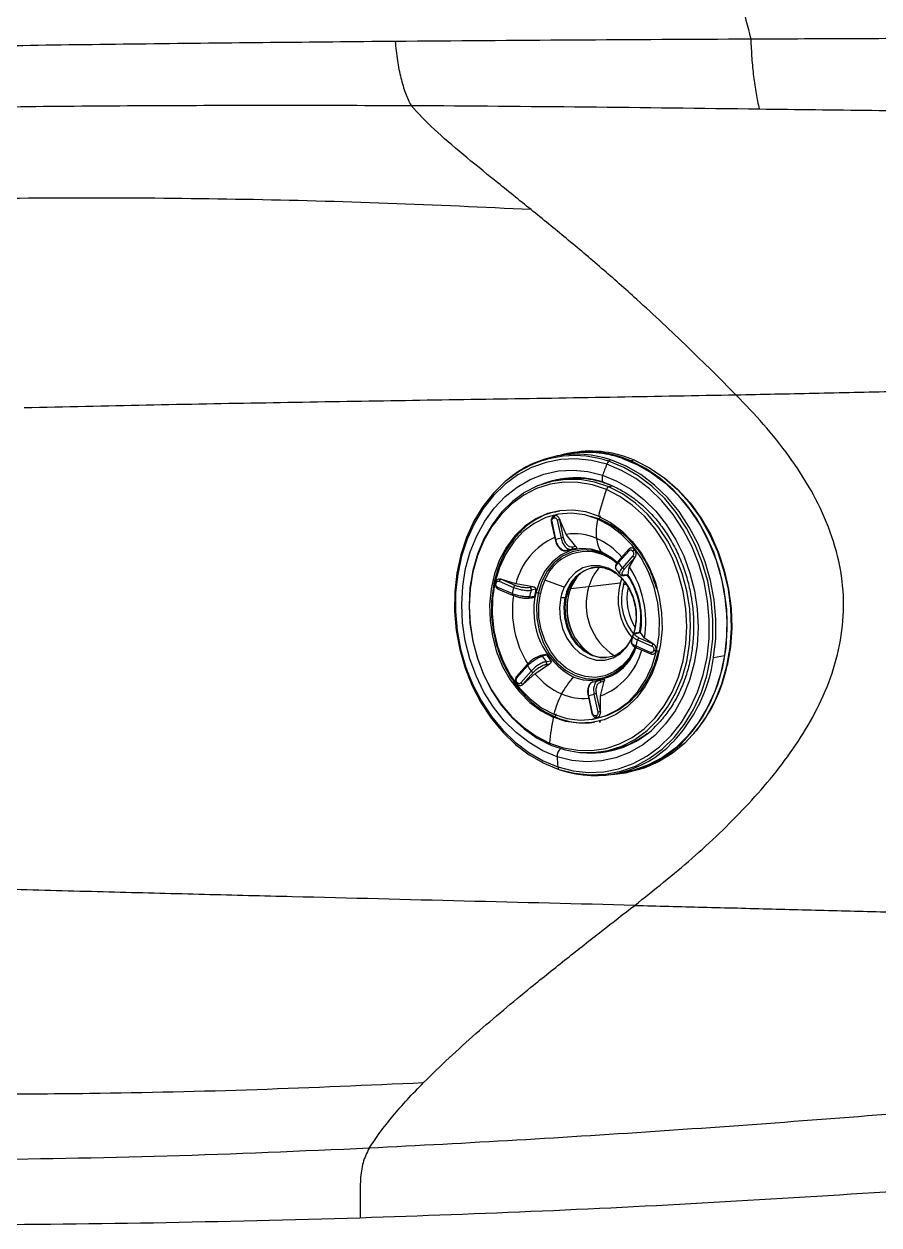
# Model space of a CAD drawing. Extents: x 939 to 1039, y 781 to 934.
# Drawn here: x 983.9 to 989.17, y 822.97 to 830.37 of the extents above; entities that cross this region are included whole.
import ezdxf

# ---------------------------------------------------------------- set-up
doc = ezdxf.new("R2010")
doc.units = 0
doc.header["$MEASUREMENT"] = 0
doc.layers.add('1', color=4, linetype='Continuous')

# ---------------------------------------------------------------- blocks, each defined once
blk = doc.blocks.new('Envoy')
at = {"layer": '1', "color": 3, "linetype": 'Continuous', "lineweight": 25}
for p, q in [((48.6067, 28.5504), (48.5399, 28.5391)), ((48.6294, 28.5582), (48.6061, 28.5542)), ((49.0064, 28.5108), (48.9831, 28.5069)), ((48.5382, 28.3888), (48.512, 28.3836)), ((48.8735, 28.3515), (48.847, 28.3463)), ((48.5118, 28.1685), (48.5063, 28.1658)), ((48.5085, 28.1562), (48.5101, 28.1565)), ((48.5118, 28.1685), (48.5134, 28.1689)), ((48.5379, 28.1786), (48.5263, 28.1763)), ((48.5295, 28.1409), (48.5529, 28.0302)), ((48.546, 28.1443), (48.5438, 28.15)), ((48.5438, 28.15), (48.5455, 28.1442)), ((48.5455, 28.1442), (48.546, 28.1443)), ((48.5689, 28.0335), (48.5455, 28.1442)), ((48.5848, 28.0541), (48.546, 28.1443)), ((48.7352, 28.1667), (48.7906, 28.1502)), ((48.4927, 28.132), (48.5161, 28.0213)), ((48.5207, 28.0226), (48.4973, 28.1333)), ((48.6444, 27.9784), (48.5848, 28.0541)), ((48.5827, 27.9531), (48.611, 27.9577)), ((48.6064, 27.9625), (48.6167, 27.9611)), ((48.647, 27.9662), (48.6167, 27.9611)), ((48.6444, 27.9784), (48.6238, 27.9749)), ((48.9703, 27.9621), (48.9057, 27.8887)), ((48.9075, 27.8797), (48.9722, 27.9531)), ((48.9957, 27.9218), (48.9311, 27.8485)), ((48.9446, 27.8407), (49.0093, 27.9141)), ((48.9723, 27.9632), (48.9761, 27.9666)), ((48.9741, 27.8547), (49.0097, 27.9141)), ((48.9946, 27.951), (48.9958, 27.9495)), ((49.007, 27.9595), (49.0082, 27.9579)), ((49.0124, 27.9184), (49.0093, 27.9141)), ((49.0093, 27.9141), (49.0097, 27.9141)), ((49.0097, 27.9141), (49.0124, 27.9184)), ((48.9672, 27.8053), (48.974, 27.8547)), ((48.182, 27.7769), (48.1767, 27.7783)), ((48.1767, 27.7783), (48.1815, 27.7768)), ((48.1815, 27.7768), (48.182, 27.7769)), ((48.2696, 27.7395), (48.1815, 27.7768)), ((48.2749, 27.7493), (48.182, 27.7769)), ((48.572, 27.7276), (48.4526, 27.771)), ((48.6382, 27.7797), (48.6542, 27.7978)), ((48.9194, 27.7542), (48.9281, 27.78)), ((48.9421, 27.8001), (48.9673, 27.8034)), ((48.9672, 27.8053), (48.9469, 27.8026)), ((48.1482, 27.7564), (48.1478, 27.7545)), ((48.1523, 27.7507), (48.1528, 27.7526)), ((48.1579, 27.7233), (48.1633, 27.7183)), ((48.1678, 27.7158), (48.1633, 27.7183)), ((48.2516, 27.6884), (48.1635, 27.7257)), ((48.1659, 27.716), (48.254, 27.6787)), ((48.1722, 27.7646), (48.2603, 27.7272)), ((48.3819, 27.7298), (48.2749, 27.7493)), ((48.3819, 27.7298), (48.3618, 27.7257)), ((48.3981, 27.7162), (48.3685, 27.7101)), ((48.6113, 27.7196), (48.7249, 27.7331)), ((48.7249, 27.7331), (48.9194, 27.7542)), ((48.9384, 27.7442), (48.9438, 27.7607)), ((48.9384, 27.7442), (48.9546, 27.7472)), ((48.3593, 27.6691), (48.3884, 27.6729)), ((48.989, 27.4115), (48.9905, 27.4067)), ((49.042, 27.4508), (49.0181, 27.4458)), ((49.0224, 27.4454), (49.0424, 27.4496)), ((49.0253, 27.4027), (49.1134, 27.3653)), ((49.1227, 27.3776), (49.0346, 27.4149)), ((49.0674, 27.4131), (49.0424, 27.4496)), ((49.1231, 27.3777), (49.0674, 27.4131)), ((49.0033, 27.3632), (49.0069, 27.3509)), ((49.0105, 27.359), (49.0069, 27.3509)), ((49.1047, 27.3265), (49.0166, 27.3638)), ((49.019, 27.3541), (49.1071, 27.3168)), ((49.1231, 27.3777), (49.1227, 27.3776)), ((49.1227, 27.3776), (49.1273, 27.375)), ((49.1273, 27.375), (49.1231, 27.3777)), ((49.1246, 27.3403), (49.1241, 27.3384)), ((49.1393, 27.3375), (49.1389, 27.3356)), ((49.1426, 27.335), (49.1544, 27.3369)), ((48.344, 27.2516), (48.2793, 27.1782)), ((48.3921, 27.1946), (48.4822, 27.2551)), ((48.4502, 27.3114), (48.4267, 27.3065)), ((48.4655, 27.3084), (48.4369, 27.3024)), ((48.4617, 27.2695), (48.4917, 27.2735)), ((48.4618, 27.2524), (48.4822, 27.2551)), ((49.1138, 27.3151), (49.109, 27.3165)), ((49.4935, 27.295), (49.5603, 27.3063)), ((48.2781, 27.175), (48.2812, 27.1793)), ((48.2811, 27.1692), (48.3458, 27.2426)), ((48.3694, 27.2113), (48.3047, 27.138)), ((48.3182, 27.1302), (48.3829, 27.2036)), ((48.3187, 27.1303), (48.3921, 27.1946)), ((48.2786, 27.1357), (48.2798, 27.1342)), ((48.2822, 27.1401), (48.2811, 27.1416)), ((48.3144, 27.1267), (48.3187, 27.1303)), ((48.3182, 27.1302), (48.3144, 27.1267)), ((48.3187, 27.1303), (48.3182, 27.1302)), ((48.7874, 27.1537), (48.7771, 27.1483)), ((48.7874, 27.1537), (48.8177, 27.159)), ((48.7954, 27.0578), (48.8199, 27.148)), ((48.7993, 27.1444), (48.8199, 27.148)), ((48.7194, 27.0596), (48.7428, 26.9489)), ((48.7474, 26.9502), (48.724, 27.0609)), ((48.7562, 27.0685), (48.7796, 26.9578)), ((48.7956, 26.9611), (48.7722, 27.0718)), ((48.7961, 26.9612), (48.7954, 27.0578)), ((48.7961, 26.9612), (48.7956, 26.9611)), ((48.7956, 26.9611), (48.7964, 26.9551)), ((48.7964, 26.9551), (48.7961, 26.9612)), ((48.5053, 26.9265), (48.5169, 26.9285)), ((48.7397, 26.9129), (48.7513, 26.9145)), ((48.7428, 26.9492), (48.7452, 26.942)), ((48.7467, 26.9433), (48.745, 26.9491)), ((48.7485, 26.9141), (48.7463, 26.9137)), ((48.7684, 26.9349), (48.7668, 26.9345)), ((48.7765, 26.9245), (48.7749, 26.9241)), ((49.0354, 26.7911), (49.0289, 26.79)), ((48.7943, 26.7124), (48.8207, 26.7161)), ((48.8717, 26.5748), (48.9385, 26.5861)), ((48.9392, 26.5822), (48.9625, 26.5861))]:
    blk.add_line(p, q, dxfattribs=at)
at = {"layer": '1', "color": 3, "linetype": 'Continuous', "lineweight": 25, "flags": 128}
for points in [[(48.835, 28.4861), (48.7413, 28.5101), (48.6467, 28.5201), (48.5527, 28.5161), (48.4605, 28.498), (48.3717, 28.4662), (48.2874, 28.421), (48.2089, 28.3632), (48.1373, 28.2936), (48.0738, 28.2131), (48.0191, 28.1231), (47.9741, 28.0248), (47.9394, 27.9195), (47.9157, 27.809), (47.9031, 27.6947), (47.902, 27.5783), (47.9122, 27.4616), (47.9337, 27.3462), (47.9661, 27.2339), (48.0091, 27.1262), (48.0618, 27.0247), (48.1237, 26.931), (48.1937, 26.8463), (48.2709, 26.7719), (48.3541, 26.7089), (48.4421, 26.6583), (48.5337, 26.6206)], [(49.4935, 27.295), (49.5064, 27.4122), (49.5076, 27.5314), (49.4971, 27.651), (49.4751, 27.7692), (49.4418, 27.8844), (49.3978, 27.9947), (49.3437, 28.0987), (49.2804, 28.1948), (49.2086, 28.2816), (49.1295, 28.3578), (49.0443, 28.4224), (48.9541, 28.4743), (48.8602, 28.5128)], [(48.8678, 26.5742), (48.9478, 26.5837), (49.0414, 26.6082), (49.131, 26.6468), (49.2154, 26.6987), (49.2933, 26.7634), (49.3637, 26.8398), (49.4254, 26.9268), (49.4776, 27.0231), (49.5195, 27.1274), (49.5506, 27.2382), (49.5703, 27.3537), (49.5783, 27.4724), (49.5746, 27.5925), (49.5592, 27.7122), (49.5324, 27.8298), (49.4945, 27.9436), (49.446, 28.052), (49.3877, 28.1532), (49.3205, 28.246), (49.2453, 28.3288), (49.1631, 28.4006), (49.0753, 28.4602), (48.9831, 28.5069)], [(48.927, 28.5241), (49.0209, 28.4856), (49.1111, 28.4336), (49.1963, 28.3691), (49.2754, 28.2929), (49.3472, 28.2061), (49.4105, 28.11), (49.4646, 28.006), (49.5086, 27.8957), (49.5419, 27.7805), (49.5639, 27.6623), (49.5744, 27.5427), (49.5732, 27.4234), (49.5603, 27.3063)], [(49.0064, 28.5108), (49.0986, 28.4642), (49.1864, 28.4045), (49.2686, 28.3328), (49.3438, 28.2499), (49.411, 28.1572), (49.4693, 28.0559), (49.5178, 27.9476), (49.5557, 27.8338), (49.5826, 27.7161), (49.5979, 27.5964), (49.6016, 27.4763), (49.5936, 27.3577), (49.5739, 27.2421)], [(48.3003, 28.4452), (48.2888, 28.4381), (48.2089, 28.3792), (48.1361, 28.3084), (48.0713, 28.2265), (48.0157, 28.1348), (47.9699, 28.0347), (47.9346, 27.9276), (47.9104, 27.815), (47.8976, 27.6987), (47.8964, 27.5802), (47.9069, 27.4614), (47.9288, 27.344), (47.9618, 27.2296), (48.0055, 27.1199), (48.0592, 27.0166), (48.1222, 26.9212), (48.1935, 26.835), (48.272, 26.7593), (48.3567, 26.6952), (48.4463, 26.6436), (48.5395, 26.6053)], [(48.5292, 26.6834), (48.4407, 26.72), (48.3558, 26.7698), (48.2759, 26.8318), (48.2021, 26.9052), (48.1358, 26.9888), (48.0778, 27.0812), (48.0292, 27.1811), (47.9907, 27.2868), (47.9628, 27.3966), (47.9462, 27.5089), (47.9409, 27.6218), (47.9471, 27.7336), (47.9647, 27.8425), (47.9934, 27.9469), (48.0328, 28.045), (48.0822, 28.1352), (48.1408, 28.2163), (48.2078, 28.2869), (48.2821, 28.3459), (48.3625, 28.3923), (48.4477, 28.4255), (48.5365, 28.4448), (48.6273, 28.4501), (48.7188, 28.4412), (48.8094, 28.4182)], [(48.5337, 26.6206), (48.6274, 26.5966), (48.722, 26.5866), (48.816, 26.5906), (48.9081, 26.6087), (48.997, 26.6405), (49.0813, 26.6857), (49.1598, 26.7435), (49.2313, 26.8132), (49.2949, 26.8936), (49.3496, 26.9836), (49.3946, 27.082), (49.4292, 27.1872), (49.453, 27.2977), (49.4656, 27.412), (49.4667, 27.5284), (49.4565, 27.6451), (49.435, 27.7605), (49.4025, 27.8728), (49.3596, 27.9805), (49.3068, 28.082), (49.245, 28.1758), (49.175, 28.2604), (49.0978, 28.3348), (49.0146, 28.3978), (48.9266, 28.4485), (48.835, 28.4861)], [(48.5395, 26.6053), (48.635, 26.5808), (48.7313, 26.5706), (48.827, 26.5747), (48.9208, 26.5931), (49.0112, 26.6255), (49.097, 26.6715), (49.1769, 26.7304), (49.2498, 26.8013), (49.3145, 26.8831), (49.3702, 26.9748), (49.416, 27.0749), (49.4512, 27.182), (49.4754, 27.2946), (49.4882, 27.4109), (49.4894, 27.5294), (49.479, 27.6482), (49.4571, 27.7657), (49.4241, 27.88), (49.3804, 27.9897), (49.3267, 28.093), (49.2637, 28.1884), (49.1924, 28.2746), (49.1138, 28.3504), (49.0291, 28.4145), (48.9395, 28.466), (48.8463, 28.5043)], [(49.0952, 28.4662), (49.1051, 28.4604), (49.1924, 28.4011), (49.2741, 28.3298), (49.3489, 28.2474), (49.4157, 28.1552), (49.4737, 28.0545), (49.5219, 27.9468), (49.5596, 27.8336), (49.5863, 27.7167), (49.6016, 27.5977), (49.6052, 27.4783), (49.5972, 27.3603), (49.5776, 27.2454)], [(48.847, 28.3463), (48.7594, 28.376), (48.6703, 28.3916), (48.5811, 28.3928), (48.4934, 28.3796), (48.4088, 28.3522), (48.3285, 28.3111), (48.2541, 28.2569), (48.1868, 28.1907), (48.1277, 28.1136), (48.0779, 28.0268), (48.0382, 27.9318), (48.0093, 27.8304), (47.9916, 27.7241), (47.9856, 27.6149), (47.9912, 27.5046), (48.0084, 27.3951), (48.037, 27.2882), (48.0763, 27.1858), (48.1257, 27.0897), (48.1845, 27.0014), (48.2515, 26.9226), (48.3257, 26.8545), (48.4058, 26.7983), (48.4903, 26.755)], [(48.8327, 28.3301), (48.7467, 28.3593), (48.6591, 28.3746), (48.5715, 28.3758), (48.4854, 28.3628), (48.4023, 28.3359), (48.3235, 28.2955), (48.2504, 28.2424), (48.1843, 28.1774), (48.1263, 28.1016), (48.0774, 28.0164), (48.0384, 27.9231), (48.01, 27.8235), (47.9926, 27.7191), (47.9867, 27.6119), (47.9922, 27.5035), (48.0091, 27.396), (48.0371, 27.291), (48.0758, 27.1905), (48.1243, 27.0961), (48.182, 27.0094), (48.2479, 26.932), (48.3207, 26.8651), (48.3993, 26.8099), (48.4824, 26.7674)], [(48.8094, 28.4182), (48.8979, 28.3816), (48.9828, 28.3319), (49.0628, 28.2698), (49.1365, 28.1964), (49.2029, 28.1129), (49.2608, 28.0204), (49.3094, 27.9206), (49.348, 27.8149), (49.3758, 27.7051), (49.3925, 27.5928), (49.3978, 27.4799), (49.3916, 27.368), (49.374, 27.2591), (49.3452, 27.1548), (49.3059, 27.0567), (49.2565, 26.9664), (49.1978, 26.8853), (49.1308, 26.8147), (49.0565, 26.7558), (48.9761, 26.7093), (48.8909, 26.6762), (48.8022, 26.6568), (48.7114, 26.6515), (48.6199, 26.6604), (48.5292, 26.6834)], [(48.8094, 28.4182), (48.807, 28.4093), (48.8057, 28.4005), (48.8058, 28.3922), (48.8073, 28.3849), (48.8099, 28.379), (48.8137, 28.3748), (48.8183, 28.3726), (48.8236, 28.3725)], [(48.4824, 26.7674), (48.5684, 26.7382), (48.6559, 26.7229), (48.7435, 26.7217), (48.8296, 26.7347), (48.9128, 26.7616), (48.9916, 26.802), (49.0646, 26.8551), (49.1308, 26.9201), (49.1888, 26.9959), (49.2377, 27.0812), (49.2767, 27.1744), (49.3051, 27.274), (49.3224, 27.3784), (49.3284, 27.4856), (49.3228, 27.594), (49.3059, 27.7015), (49.2779, 27.8065), (49.2393, 27.907), (49.1907, 28.0014), (49.133, 28.0881), (49.0672, 28.1655), (48.9943, 28.2324), (48.9157, 28.2876), (48.8327, 28.3301)], [(48.4903, 26.755), (48.5779, 26.7253), (48.667, 26.7097), (48.7562, 26.7085), (48.8439, 26.7217), (48.9286, 26.7491), (49.0088, 26.7902), (49.0832, 26.8443), (49.1505, 26.9105), (49.2096, 26.9877), (49.2594, 27.0745), (49.2991, 27.1694), (49.3281, 27.2709), (49.3457, 27.3771), (49.3518, 27.4864), (49.3461, 27.5967), (49.3289, 27.7062), (49.3004, 27.8131), (49.2611, 27.9154), (49.2116, 28.0116), (49.1528, 28.0998), (49.0858, 28.1787), (49.0116, 28.2468), (48.9316, 28.303), (48.847, 28.3463)], [(48.7832, 28.1665), (48.7051, 28.1921), (48.6256, 28.2032), (48.5465, 28.1997), (48.4696, 28.1816), (48.3966, 28.1492), (48.3292, 28.1035), (48.2688, 28.0453), (48.2167, 27.9759), (48.1742, 27.897), (48.1423, 27.8102), (48.1215, 27.7175), (48.1124, 27.6211), (48.1152, 27.5229), (48.1298, 27.4253), (48.1559, 27.3304), (48.1929, 27.2403), (48.24, 27.157), (48.2961, 27.0825), (48.36, 27.0183), (48.4302, 26.9659), (48.5053, 26.9265)], [(48.7789, 28.148), (48.6993, 28.1737), (48.6183, 28.1839), (48.5379, 28.1784), (48.4602, 28.1574), (48.387, 28.1214), (48.3201, 28.0711), (48.2612, 28.008), (48.2117, 27.9335), (48.1728, 27.8495), (48.1456, 27.758)], [(48.7832, 28.1665), (48.8583, 28.1271), (48.9285, 28.0747), (48.9924, 28.0105), (49.0485, 27.936), (49.0956, 27.8527), (49.1326, 27.7626), (49.1587, 27.6677), (49.1733, 27.5701), (49.1761, 27.472), (49.167, 27.3755), (49.1462, 27.2828), (49.1142, 27.196), (49.0718, 27.1171), (49.0197, 27.0477), (48.9593, 26.9895), (48.8918, 26.9438), (48.8188, 26.9115), (48.742, 26.8934), (48.6629, 26.8898), (48.5834, 26.901), (48.5053, 26.9265)], [(49.1426, 27.335), (49.1576, 27.4317), (49.1599, 27.5312), (49.1495, 27.6311), (49.1266, 27.729), (49.0919, 27.8223), (49.0462, 27.9088), (48.9906, 27.9864), (48.9264, 28.0532), (48.8553, 28.1075), (48.7789, 28.148)], [(48.8035, 27.9437), (48.7396, 27.9627), (48.6748, 27.9662), (48.6117, 27.954), (48.5527, 27.9266), (48.4999, 27.8852), (48.4555, 27.8311), (48.4212, 27.7666), (48.3982, 27.6941)], [(48.8986, 27.8789), (48.8675, 27.9035), (48.8082, 27.9366), (48.7457, 27.9551), (48.6824, 27.9586), (48.6206, 27.9466), (48.5628, 27.9199), (48.5112, 27.8793), (48.4678, 27.8264), (48.4342, 27.7633), (48.4117, 27.6924)], [(48.8997, 27.8813), (48.864, 27.9099), (48.8035, 27.9437)], [(49.0094, 27.4724), (49.0175, 27.5361), (49.0137, 27.6015), (48.9983, 27.6653), (48.972, 27.7243), (48.9362, 27.7756), (48.8926, 27.8166), (48.8434, 27.8453), (48.7911, 27.8602), (48.7383, 27.8607), (48.6875, 27.8466), (48.6414, 27.8187), (48.6023, 27.7783), (48.572, 27.7276)], [(48.6059, 27.7267), (48.6351, 27.7758), (48.6382, 27.7797)], [(48.6724, 27.8154), (48.6498, 27.7898), (48.619, 27.7382)], [(48.1456, 27.758), (48.1306, 27.6613), (48.1283, 27.5617), (48.1387, 27.4618), (48.1616, 27.364), (48.1963, 27.2707), (48.242, 27.1842), (48.2976, 27.1066), (48.3618, 27.0398), (48.4329, 26.9855), (48.5093, 26.945)], [(48.1494, 27.7574), (48.1487, 27.757), (48.1483, 27.7566), (48.1482, 27.756), (48.1485, 27.7554), (48.1491, 27.7547), (48.15, 27.754), (48.1513, 27.7533), (48.1528, 27.7526)], [(48.4117, 27.6924), (48.4012, 27.6163), (48.4032, 27.5382), (48.4174, 27.4608), (48.4434, 27.3873), (48.4802, 27.3204), (48.5264, 27.2627), (48.5801, 27.2164), (48.6394, 27.1833), (48.7019, 27.1648), (48.7653, 27.1613), (48.827, 27.1733), (48.8848, 27.2), (48.9364, 27.2406), (48.9799, 27.2935), (49.0135, 27.3566), (49.0136, 27.357)], [(49.0069, 27.3509), (48.9728, 27.2917), (48.9296, 27.2426), (48.8788, 27.2054), (48.8225, 27.1816), (48.7627, 27.172), (48.7017, 27.177), (48.6417, 27.1963), (48.585, 27.2294), (48.5337, 27.2749), (48.4898, 27.3311), (48.4549, 27.396), (48.4303, 27.467), (48.417, 27.5416), (48.4153, 27.6169), (48.4255, 27.69)], [(48.5517, 27.6666), (48.5436, 27.6029), (48.5474, 27.5375), (48.5628, 27.4737), (48.5891, 27.4147), (48.6249, 27.3634), (48.6685, 27.3224), (48.7177, 27.2938), (48.77, 27.2788), (48.8228, 27.2784), (48.8735, 27.2925), (48.9196, 27.3204), (48.9588, 27.3607), (48.989, 27.4115)], [(48.8361, 27.2942), (48.789, 27.2947), (48.7389, 27.3088), (48.6917, 27.336), (48.6499, 27.3751), (48.6155, 27.4241), (48.5903, 27.4805), (48.5754, 27.5416), (48.5718, 27.6042), (48.5794, 27.6652)], [(48.829, 27.2913), (48.7971, 27.2932), (48.7466, 27.3076), (48.6991, 27.3353), (48.657, 27.375), (48.6224, 27.4245), (48.597, 27.4815), (48.5821, 27.5431), (48.5785, 27.6063), (48.5862, 27.6679)], [(49.0402, 27.4491), (49.0464, 27.5036), (49.0453, 27.5731)], [(48.5093, 26.945), (48.5889, 26.9193), (48.6699, 26.9091), (48.7503, 26.9145), (48.828, 26.9356), (48.9012, 26.9716), (48.9681, 27.0218), (49.027, 27.085), (49.0765, 27.1595), (49.1154, 27.2435), (49.1426, 27.335)], [(49.1544, 27.3369), (49.1272, 27.2453), (49.0883, 27.1612), (49.0388, 27.0867), (48.9799, 27.0235), (48.913, 26.9733), (48.8397, 26.9372), (48.7619, 26.9162), (48.7513, 26.9145)], [(49.019, 27.3541), (49.0185, 27.3544), (49.0178, 27.3549)], [(49.5603, 27.3063), (49.536, 27.193), (49.5005, 27.0852), (49.4544, 26.9844), (49.3983, 26.8921), (49.3332, 26.8097), (49.2598, 26.7384), (49.1794, 26.6791), (49.093, 26.6328), (49.002, 26.6002), (48.9385, 26.5861)], [(49.5739, 27.2421), (49.5428, 27.1314), (49.5009, 27.0271), (49.4487, 26.9307), (49.387, 26.8437), (49.3166, 26.7673), (49.2387, 26.7027), (49.1543, 26.6507), (49.0647, 26.6122), (48.9712, 26.5876), (48.9625, 26.5861)]]:
    blk.add_lwpolyline(points, dxfattribs=at)
at = {"layer": '1', "color": 3, "linetype": 'Continuous', "lineweight": 25}
for centre, radius, start, end in [((48.6491, 27.8922), 0.6556, 71.2105, 129.34135), ((48.6365, 27.8913), 0.6479, 71.10587, 121.26279), ((48.7154, 27.8956), 0.6673, 66.35364, 105.46571), ((48.7145, 27.8995), 0.6598, 71.20524, 99.39659), ((48.7373, 27.893), 0.6738, 66.46249, 99.21157), ((48.8662, 28.4874), 0.0261, 103.19189, 139.5468), ((50.2848, 27.9008), 1.5635, 158.01577, 160.67265), ((48.89, 28.4647), 0.059, 137.74205, 158.72701), ((48.6427, 27.8443), 0.5583, 71.09509, 112.43592), ((48.6443, 27.8553), 0.5479, 99.59564, 111.28165), ((48.6456, 27.8295), 0.5695, 66.41576, 100.87681), ((50.293, 27.7995), 1.5537, 160.02789, 166.33571), ((48.856, 28.3239), 0.0241, 111.77027, 165.00943), ((48.5191, 28.1599), 0.0112, 130.26553, 199.56698), ((48.5207, 28.1603), 0.0112, 130.26773, 199.56606), ((48.6005, 27.8387), 0.3104, 100.1988, 103.21611), ((49.1372, 28.066), 0.3675, 167.10358, 185.76824), ((50.1827, 27.8317), 1.428, 166.36176, 167.1125), ((48.5024, 28.1058), 0.0279, 100.60871, 110.32625), ((48.6818, 27.6519), 0.4184, 113.7523, 166.54535), ((48.5247, 27.9991), 0.0238, 99.74423, 111.16335), ((48.6091, 27.7197), 0.3155, 100.24794, 106.26934), ((48.6239, 27.7279), 0.3105, 100.19875, 103.21554), ((48.634, 27.7127), 0.3449, 66.49636, 98.19801), ((48.9372, 28.0424), 0.1662, 184.59474, 216.41892), ((48.5929, 27.6211), 0.4453, 41.1644, 66.35159), ((48.7099, 27.6723), 0.2756, 47.15074, 159.01358), ((48.6603, 27.6999), 0.2648, 99.4756, 107.04223), ((48.6897, 27.7046), 0.2651, 99.25904, 107.25459), ((48.9775, 27.9589), 0.00786, 155.98007, 227.47171), ((49.0179, 27.9304), 0.0311, 110.53106, 138.46916), ((49.0103, 27.9315), 0.0174, 213.59141, 266.67579), ((49.019, 27.9289), 0.0311, 110.52855, 138.46428), ((48.7975, 27.6336), 0.2203, 99.83852, 171.76708), ((49.0133, 27.6528), 0.2994, 138.09079, 164.44927), ((48.9119, 27.8853), 0.00708, 151.26724, 232.18662), ((48.5045, 27.5519), 0.5195, 34.81354, 39.13183), ((48.9456, 27.8581), 0.0174, 213.58098, 266.68729), ((48.4518, 27.5136), 0.6238, 350.72352, 33.14886), ((48.1879, 27.7623), 0.0159, 113.85222, 171.69299), ((48.8254, 27.6013), 0.4096, 155.5204, 167.48849), ((48.5715, 27.534), 0.4737, 349.66688, 34.63022), ((48.585, 27.5455), 0.4591, 22.33228, 34.53813), ((48.5748, 27.5438), 0.4697, 22.61001, 33.9194), ((48.1532, 27.7564), 0.00575, 199.47351, 261.102), ((48.1713, 27.7225), 0.00847, 157.7115, 229.88882), ((48.79, 27.5881), 0.5477, 165.28003, 169.44884), ((48.276, 27.7249), 0.0159, 113.84262, 171.70172), ((48.8123, 27.5891), 0.46, 164.74714, 169.98179), ((48.845, 27.5818), 0.4606, 165.88994, 242.30866), ((48.8416, 27.5941), 0.4599, 164.59613, 170.13336), ((48.3559, 27.3225), 0.374, 81.42512, 83.50749), ((48.3509, 27.2886), 0.4083, 79.47682, 81.44078), ((48.8524, 27.5999), 0.3081, 155.51958, 167.48942), ((48.8768, 27.6034), 0.2977, 155.52032, 167.48897), ((48.9299, 27.5967), 0.3415, 155.53441, 238.43967), ((48.6511, 27.6881), 0.0595, 122.67772, 139.51229), ((49.0818, 27.6219), 0.3738, 162.70453, 237.81414), ((49.2699, 27.6525), 0.365, 163.81635, 219.64162), ((49.2608, 27.6509), 0.3357, 163.85245, 218.47274), ((49.3021, 27.6577), 0.3425, 168.47632, 212.09447), ((48.2572, 27.6849), 0.0066, 148.38784, 258.6826), ((48.8776, 27.5862), 0.6249, 171.64658, 212.03855), ((48.57, 27.7514), 0.0867, 257.80856, 276.27992), ((48.5782, 27.6783), 0.0131, 275.39587, 307.60726), ((48.9655, 27.6008), 0.3751, 170.66066, 208.51255), ((48.7087, 27.5392), 0.3081, 335.51904, 347.48984), ((49.0125, 27.4747), 0.00385, 168.50872, 215.7386), ((48.4869, 27.503), 0.5476, 345.28037, 349.44945), ((49.041, 27.4004), 0.0159, 113.84, 171.69817), ((48.7371, 27.4467), 0.2927, 248.7163, 342.48641), ((48.6513, 27.4442), 0.4124, 290.44773, 345.46882), ((49.0256, 27.3606), 0.00964, 160.15834, 215.97307), ((49.1103, 27.323), 0.0066, 148.38648, 258.68182), ((49.1291, 27.363), 0.0159, 113.84898, 171.69623), ((49.1385, 27.3728), 0.0372, 247.3561, 270.66007), ((49.1389, 27.3747), 0.0372, 247.3561, 270.66007), ((48.3488, 27.2476), 0.00585, 119.99797, 238.88353), ((48.7976, 27.5482), 0.4365, 214.26335, 219.68361), ((48.8271, 27.5533), 0.4367, 214.10823, 219.83851), ((48.5534, 27.426), 0.9492, 316.26492, 352.06936), ((48.2855, 27.1748), 0.00708, 151.26955, 232.18223), ((48.7724, 27.5393), 0.5196, 214.81495, 219.13231), ((48.3839, 27.221), 0.0174, 213.58822, 266.6723), ((48.7366, 27.4808), 0.4478, 219.71554, 246.31459), ((48.9524, 26.8647), 0.4461, 136.10738, 152.49493), ((48.6564, 27.4365), 0.9408, 319.54077, 348.28037), ((49.5746, 27.2451), 0.00307, 256.7301, 5.77718), ((48.2846, 27.1367), 0.006, 125.32727, 189.84625), ((48.283, 27.1366), 0.00354, 102.64943, 241.52368), ((48.3192, 27.1476), 0.0174, 213.58051, 266.67947), ((48.7097, 27.4072), 0.2651, 279.47809, 287.03589), ((49.0211, 26.8236), 0.5261, 151.98862, 166.66248), ((48.6948, 27.3888), 0.3468, 246.5373, 274.65042), ((48.7292, 27.0332), 0.0282, 100.63611, 110.27147), ((48.668, 27.3707), 0.3148, 280.24161, 286.27567), ((48.8281, 26.762), 0.3148, 100.2192, 103.19508), ((48.8506, 26.6555), 0.3105, 100.19898, 103.21573), ((49.7711, 26.6632), 1.2929, 168.24695, 175.3775), ((49.8761, 26.649), 1.3876, 167.61522, 168.38087), ((48.6944, 27.3343), 0.4429, 246.37486, 278.52189), ((48.7513, 26.9271), 0.0234, 99.6571, 111.25048), ((48.779, 26.9357), 0.0123, 185.49187, 250.53848), ((48.7806, 26.9361), 0.0123, 185.48308, 250.55254), ((48.739, 27.2723), 0.5656, 267.30721, 313.93862), ((48.7233, 27.3008), 0.5952, 299.88107, 307.38774), ((48.4909, 26.7641), 0.00917, 159.2877, 266.08572), ((48.5887, 26.6869), 0.0596, 129.42362, 183.32845), ((48.7625, 27.2271), 0.6606, 251.36182, 316.18785), ((48.744, 27.2621), 0.5514, 277.99288, 300.01951), ((49.5504, 26.7247), 1.0221, 182.31506, 185.84259), ((48.7457, 27.256), 0.549, 268.23031, 279.56543), ((48.5604, 26.6221), 0.0268, 183.08593, 218.78032), ((48.5491, 26.6136), 0.0127, 221.16675, 280.51476)]:
    blk.add_arc(centre, radius, start, end, dxfattribs=at)
for points, knots in [([(49.4718, 32.0357), (49.5155, 31.8816), (49.6026, 31.5742), (49.6829, 31.2636), (49.7229, 31.1086)], [0, 0, 0, 0, 0.501034, 1, 1, 1, 1]), ([(47.53, 31.095), (47.8957, 31.0978), (48.6237, 31.1033), (49.3577, 31.1069), (49.7229, 31.1086)], [0, 0, 0, 0, 0.502311, 1, 1, 1, 1]), ([(49.7229, 31.1086), (49.9441, 31.1096), (50.3836, 31.1115), (51.0508, 31.1143), (51.7247, 31.1169), (52.4036, 31.1193), (53.0903, 31.1214), (53.781, 31.1234), (54.4735, 31.1251), (54.9358, 31.1263), (55.1643, 31.1269)], [0, 0, 0, 0, 0.125953, 0.250333, 0.373983, 0.500263, 0.624288, 0.74976, 0.876314, 1, 1, 1, 1]), ([(49.7229, 31.1086), (49.7247, 31.0687), (49.7281, 30.9888), (49.7393, 30.8763), (49.7545, 30.7704), (49.7682, 30.708), (49.7751, 30.6768)], [0, 0, 0, 0, 0.2500048, 0.4999999, 0.7499971, 1, 1, 1, 1]), ([(42.9726, 31.0208), (43.4725, 31.0333), (44.4724, 31.0583), (45.9929, 31.0804), (47.0177, 31.0901), (47.53, 31.095)], [0, 0, 0, 0, 0.333357, 0.666751, 1, 1, 1, 1]), ([(47.53, 31.095), (47.5341, 31.0547), (47.5424, 30.974), (47.5645, 30.866), (47.5926, 30.7705), (47.6161, 30.7224), (47.6279, 30.6984)], [0, 0, 0, 0, 0.250001, 0.500001, 0.75, 1, 1, 1, 1]), ([(43.123, 30.6456), (43.6185, 30.6591), (44.6101, 30.6863), (46.1132, 30.7013), (47.1232, 30.6994), (47.6279, 30.6984)], [0, 0, 0, 0, 0.333219, 0.666794, 1, 1, 1, 1]), ([(48.3684, 30.0558), (48.2948, 30.1149), (48.1493, 30.232), (47.9468, 30.3965), (47.7654, 30.552), (47.6738, 30.6495), (47.6279, 30.6984)], [0, 0, 0, 0, 0.255844, 0.5058871, 0.7524419, 1, 1, 1, 1]), ([(47.6279, 30.6984), (47.9865, 30.6958), (48.7005, 30.6906), (49.418, 30.6814), (49.7751, 30.6768)], [0, 0, 0, 0, 0.502375, 1, 1, 1, 1]), ([(49.7751, 30.6768), (50.006, 30.6739), (50.4658, 30.6681), (51.165, 30.6607), (51.8744, 30.6545), (52.5451, 30.6505), (53.1746, 30.6483), (53.7609, 30.6477), (54.3513, 30.6486), (54.9428, 30.6509), (55.3343, 30.6536), (55.5286, 30.6549)], [0, 0, 0, 0, 0.125207, 0.249259, 0.372901, 0.499389, 0.599067, 0.698429, 0.800732, 0.90107, 1, 1, 1, 1]), ([(48.3684, 30.0558), (48.0736, 30.0698), (47.4838, 30.0977), (46.6024, 30.1208), (45.7163, 30.1299), (44.822, 30.1238), (44.2136, 30.1024), (43.9093, 30.0916)], [0, 0, 0, 0, 0.1997, 0.399532, 0.599497, 0.799629, 1, 1, 1, 1]), ([(49.6315, 28.9146), (49.5333, 29.0127), (49.3351, 29.2107), (49.0571, 29.4712), (48.8045, 29.6942), (48.5854, 29.8794), (48.4403, 29.9973), (48.3684, 30.0558)], [0, 0, 0, 0, 0.247783, 0.500045, 0.668619, 0.835708, 1, 1, 1, 1]), ([(49.6315, 28.9146), (49.7916, 28.9178), (50.1131, 28.9241), (50.6081, 28.9354), (51.119, 28.9486), (51.6491, 28.9645), (52.1988, 28.9833), (52.7646, 29.0053), (53.3402, 29.0302), (53.9227, 29.058), (54.5105, 29.0885), (55.1057, 29.1218), (55.7101, 29.1578), (56.116, 29.1837), (56.3214, 29.1968)], [0, 0, 0, 0, 0.080984, 0.16258, 0.244934, 0.328192, 0.41231, 0.496978, 0.581113, 0.664028, 0.747216, 0.830363, 0.914183, 1, 1, 1, 1]), ([(45.2417, 28.8354), (45.4945, 28.8411), (46, 28.8527), (46.7339, 28.8661), (47.4583, 28.8781), (48.1781, 28.8895), (48.8988, 28.9011), (49.3874, 28.9101), (49.6315, 28.9146)], [0, 0, 0, 0, 0.166779, 0.333557, 0.500342, 0.667131, 0.83373, 1, 1, 1, 1]), ([(49.0073, 25.7666), (49.1265, 25.8616), (49.3649, 26.0517), (49.641, 26.3148), (49.8444, 26.5437), (49.9848, 26.7274), (50.1086, 26.925), (50.2093, 27.1388), (50.2777, 27.3691), (50.3033, 27.6125), (50.2794, 27.8602), (50.208, 28.1009), (50.0986, 28.3276), (49.9613, 28.5381), (49.8048, 28.7345), (49.6893, 28.8545), (49.6315, 28.9146)], [0, 0, 0, 0, 0.124136, 0.248309, 0.310449, 0.372572, 0.434643, 0.496756, 0.558809, 0.620666, 0.68264, 0.745239, 0.808273, 0.871761, 0.935765, 1, 1, 1, 1]), ([(48.8173, 28.3729), (48.8309, 28.368), (48.8713, 28.3537), (48.9367, 28.3209), (49.0114, 28.2713), (49.0815, 28.211), (49.1459, 28.1413), (49.2036, 28.063), (49.254, 27.9774), (49.2961, 27.8856), (49.3294, 27.7889), (49.3535, 27.6889), (49.3678, 27.5869), (49.3724, 27.4845), (49.367, 27.3832), (49.3518, 27.2843), (49.3271, 27.1895), (49.2931, 27.1001), (49.2507, 27.017), (49.1997, 26.9426), (49.1572, 26.891), (49.1301, 26.8678), (49.1244, 26.8629)], [0, 0, 0, 0, 0.027435, 0.081052, 0.134584, 0.187998, 0.241325, 0.294596, 0.347832, 0.401048, 0.454251, 0.507445, 0.560631, 0.613808, 0.666973, 0.720129, 0.773277, 0.826425, 0.879585, 0.932781, 0.986042, 1, 1, 1, 1]), ([(48.5465, 28.1967), (48.5261, 28.1936), (48.4716, 28.1853), (48.3893, 28.1441), (48.3036, 28.0778), (48.2319, 27.9898), (48.1751, 27.8858), (48.1531, 27.8062), (48.1421, 27.7665)], [0, 0, 0, 0, 0.106277, 0.285022, 0.463767, 0.64251, 0.821257, 1, 1, 1, 1]), ([(48.5106, 28.1676), (48.5089, 28.167), (48.5057, 28.1659), (48.5001, 28.1618), (48.4948, 28.1546), (48.4921, 28.1454), (48.4918, 28.1378), (48.4924, 28.134), (48.4927, 28.1321)], [0, 0, 0, 0, 0.131858, 0.259877, 0.508616, 0.753052, 0.875708, 1, 1, 1, 1]), ([(48.4973, 28.1333), (48.497, 28.1362), (48.4963, 28.142), (48.4991, 28.1493), (48.5034, 28.1542), (48.5068, 28.1555), (48.5085, 28.1562)], [0, 0, 0, 0, 0.2794819, 0.5589908, 0.7794327, 1, 1, 1, 1]), ([(48.5101, 28.1565), (48.5124, 28.1567), (48.5171, 28.157), (48.5232, 28.1531), (48.5276, 28.1474), (48.5289, 28.1431), (48.5295, 28.1409)], [0, 0, 0, 0, 0.2796533, 0.5592302, 0.7795778, 1, 1, 1, 1]), ([(48.5438, 28.15), (48.5421, 28.1531), (48.5385, 28.1593), (48.5308, 28.1659), (48.5221, 28.1698), (48.5163, 28.1692), (48.5134, 28.1689)], [0, 0, 0, 0, 0.246618, 0.499401, 0.752607, 1, 1, 1, 1]), ([(48.7906, 28.1502), (48.8227, 28.1342), (48.887, 28.102), (48.9732, 28.0263), (49.0472, 27.9337), (49.1056, 27.8303), (49.1296, 27.7548), (49.141, 27.7192)], [0, 0, 0, 0, 0.204297, 0.408595, 0.612893, 0.817192, 1, 1, 1, 1]), ([(48.516, 28.022), (48.5172, 28.0171), (48.5196, 28.0074), (48.5272, 27.9893), (48.54, 27.9697), (48.5557, 27.9573), (48.5689, 27.9526), (48.5753, 27.9528), (48.5786, 27.953)], [0, 0, 0, 0, 0.125708, 0.24911, 0.493858, 0.742008, 0.869316, 1, 1, 1, 1]), ([(48.5827, 27.9531), (48.5766, 27.9533), (48.5644, 27.9537), (48.5454, 27.969), (48.5292, 27.9926), (48.5235, 28.0126), (48.5207, 28.0226)], [0, 0, 0, 0, 0.249971, 0.499967, 0.749969, 1, 1, 1, 1]), ([(48.5529, 28.0302), (48.5558, 28.0202), (48.5614, 28.0002), (48.5776, 27.9768), (48.5935, 27.9633), (48.6033, 27.9627), (48.6064, 27.9625)], [0, 0, 0, 0, 0.2876871, 0.5753574, 0.8630025, 1, 1, 1, 1]), ([(48.6238, 27.9749), (48.6182, 27.975), (48.607, 27.9751), (48.5903, 27.988), (48.5762, 28.0081), (48.5714, 28.025), (48.5689, 28.0335)], [0, 0, 0, 0, 0.249811, 0.500224, 0.7505, 1, 1, 1, 1]), ([(48.5729, 27.9568), (48.5736, 27.956), (48.575, 27.9545), (48.5776, 27.9531), (48.5802, 27.9526), (48.5819, 27.9529), (48.5827, 27.9531)], [0, 0, 0, 0, 0.259402, 0.518953, 0.768423, 1, 1, 1, 1]), ([(48.6238, 27.9749), (48.6239, 27.9741), (48.6241, 27.9726), (48.6239, 27.9694), (48.6228, 27.9658), (48.6206, 27.9631), (48.6185, 27.9616), (48.6173, 27.9613), (48.6167, 27.9611)], [0, 0, 0, 0, 0.12472, 0.249333, 0.500018, 0.750669, 0.875342, 1, 1, 1, 1]), ([(48.647, 27.9662), (48.6476, 27.9664), (48.6488, 27.9666), (48.6499, 27.9676), (48.6503, 27.9688), (48.6501, 27.971), (48.6485, 27.9742), (48.6458, 27.9769), (48.6444, 27.9784)], [0, 0, 0, 0, 0.094202, 0.190512, 0.298257, 0.424528, 0.701566, 1, 1, 1, 1]), ([(48.983, 27.9698), (48.9828, 27.9698), (48.9809, 27.9694), (48.9776, 27.9679), (48.9732, 27.9651), (48.9709, 27.9625), (48.9698, 27.9612)], [0, 0, 0, 0, 0.045628, 0.3637457, 0.6817733, 1, 1, 1, 1]), ([(48.9722, 27.9531), (48.9741, 27.9547), (48.9778, 27.9579), (48.9845, 27.9581), (48.9904, 27.9557), (48.9932, 27.9526), (48.9946, 27.951)], [0, 0, 0, 0, 0.279474, 0.559023, 0.77942, 1, 1, 1, 1]), ([(49.007, 27.9595), (49.0048, 27.9619), (49.0002, 27.9669), (48.9917, 27.9704), (48.9831, 27.9707), (48.9784, 27.968), (48.9761, 27.9666)], [0, 0, 0, 0, 0.247562, 0.500821, 0.75365, 1, 1, 1, 1]), ([(48.9958, 27.9495), (48.9972, 27.947), (49.0001, 27.9422), (49.0008, 27.9339), (48.9992, 27.9268), (48.9969, 27.9235), (48.9957, 27.9218)], [0, 0, 0, 0, 0.279667, 0.559205, 0.779569, 1, 1, 1, 1]), ([(49.0124, 27.9184), (49.0135, 27.9214), (49.0158, 27.9274), (49.0159, 27.9382), (49.0137, 27.9491), (49.01, 27.955), (49.0082, 27.9579)], [0, 0, 0, 0, 0.246581, 0.499379, 0.752578, 1, 1, 1, 1]), ([(48.6542, 27.7961), (48.6621, 27.8039), (48.6814, 27.8232), (48.7171, 27.8423), (48.7453, 27.8477), (48.7591, 27.8504)], [0, 0, 0, 0, 0.260308, 0.63604, 1, 1, 1, 1]), ([(48.7591, 27.8504), (48.7599, 27.8505), (48.7752, 27.8544), (48.8071, 27.8507), (48.8529, 27.838), (48.8965, 27.8121), (48.9357, 27.7759), (48.9687, 27.7308), (48.9941, 27.6789), (49.0108, 27.6223), (49.018, 27.5636), (49.0162, 27.514), (49.0107, 27.4855), (49.0088, 27.4754)], [0, 0, 0, 0, 0.005253, 0.11307, 0.220535, 0.32625, 0.43041, 0.53367, 0.636505, 0.739144, 0.841642, 0.943999, 1, 1, 1, 1]), ([(48.9055, 27.8883), (48.9018, 27.8834), (48.8942, 27.8735), (48.8885, 27.8595), (48.8871, 27.8475), (48.8904, 27.8423), (48.892, 27.8396)], [0, 0, 0, 0, 0.247546, 0.495585, 0.746693, 1, 1, 1, 1]), ([(48.8925, 27.8409), (48.8911, 27.8423), (48.8875, 27.8462), (48.8922, 27.8602), (48.9024, 27.8732), (48.9075, 27.8797)], [0, 0, 0, 0, 0.233282, 0.61661, 1, 1, 1, 1]), ([(48.8903, 27.8413), (48.8971, 27.8328), (48.9058, 27.8219), (48.9139, 27.8102), (48.9156, 27.8076)], [0, 0, 0, 0, 0.779243, 1, 1, 1, 1]), ([(48.9311, 27.8485), (48.926, 27.842), (48.9158, 27.829), (48.911, 27.8153), (48.9146, 27.8114), (48.9158, 27.81)], [0, 0, 0, 0, 0.394665, 0.789295, 1, 1, 1, 1]), ([(48.9469, 27.8026), (48.9421, 27.8026), (48.9327, 27.8025), (48.9281, 27.8108), (48.9314, 27.8239), (48.9402, 27.8351), (48.9446, 27.8407)], [0, 0, 0, 0, 0.249828, 0.500221, 0.75049, 1, 1, 1, 1]), ([(48.1421, 27.7665), (48.1349, 27.7251), (48.1205, 27.6423), (48.1249, 27.5123), (48.1482, 27.3842), (48.1914, 27.2624), (48.2523, 27.1515), (48.3288, 27.0562), (48.4176, 26.9782), (48.4838, 26.9451), (48.5169, 26.9285)], [0, 0, 0, 0, 0.125, 0.25, 0.375001, 0.5, 0.625001, 0.75, 0.875, 1, 1, 1, 1]), ([(48.1767, 27.7783), (48.1736, 27.7784), (48.1674, 27.7785), (48.1592, 27.7742), (48.1526, 27.7672), (48.1505, 27.7606), (48.1494, 27.7574)], [0, 0, 0, 0, 0.246624, 0.499398, 0.752575, 1, 1, 1, 1]), ([(48.1528, 27.7526), (48.1537, 27.7552), (48.1554, 27.7604), (48.1609, 27.7647), (48.1668, 27.7662), (48.1704, 27.7651), (48.1722, 27.7646)], [0, 0, 0, 0, 0.279641, 0.559219, 0.779607, 1, 1, 1, 1]), ([(48.6122, 27.7379), (48.6133, 27.7404), (48.6212, 27.7593), (48.6356, 27.7795), (48.6507, 27.793), (48.6542, 27.7961)], [0, 0, 0, 0, 0.105157, 0.793395, 1, 1, 1, 1]), ([(48.6203, 27.7396), (48.6244, 27.7481), (48.6357, 27.7713), (48.6511, 27.7902), (48.6608, 27.8022)], [0, 0, 0, 0, 0.364843, 1, 1, 1, 1]), ([(48.9151, 27.8089), (48.9164, 27.8073), (48.919, 27.8042), (48.9251, 27.8011), (48.9324, 27.7994), (48.9382, 27.7996), (48.9411, 27.7998)], [0, 0, 0, 0, 0.247961, 0.497915, 0.74887, 1, 1, 1, 1]), ([(48.9469, 27.8026), (48.9464, 27.8021), (48.9454, 27.8012), (48.9435, 27.8002), (48.9419, 27.8002), (48.941, 27.8002)], [0, 0, 0, 0, 0.291954, 0.58379, 1, 1, 1, 1]), ([(48.9673, 27.8034), (48.9674, 27.8033), (48.9678, 27.8032), (48.9675, 27.8044), (48.9672, 27.8053)], [0, 0, 0, 0, 0.248299, 1, 1, 1, 1]), ([(48.1478, 27.7542), (48.1475, 27.7524), (48.1468, 27.7487), (48.1472, 27.7411), (48.1497, 27.7318), (48.1549, 27.724), (48.1602, 27.7192), (48.1632, 27.7176), (48.1648, 27.7168)], [0, 0, 0, 0, 0.126631, 0.250844, 0.496312, 0.743577, 0.870083, 1, 1, 1, 1]), ([(48.1635, 27.7257), (48.1613, 27.727), (48.157, 27.7296), (48.1531, 27.7367), (48.1514, 27.7441), (48.152, 27.7485), (48.1523, 27.7507)], [0, 0, 0, 0, 0.279487, 0.559, 0.779415, 1, 1, 1, 1]), ([(48.2603, 27.7272), (48.269, 27.7239), (48.2865, 27.7173), (48.3176, 27.7106), (48.3472, 27.7074), (48.3614, 27.7092), (48.3685, 27.7101)], [0, 0, 0, 0, 0.2500305, 0.500037, 0.7500295, 1, 1, 1, 1]), ([(48.3618, 27.7257), (48.3557, 27.7249), (48.3437, 27.7234), (48.3184, 27.7258), (48.2919, 27.7312), (48.277, 27.7367), (48.2696, 27.7395)], [0, 0, 0, 0, 0.249813, 0.50022, 0.750493, 1, 1, 1, 1]), ([(48.3618, 27.7257), (48.3624, 27.7253), (48.3636, 27.7247), (48.3657, 27.7227), (48.3677, 27.7194), (48.3688, 27.7155), (48.3689, 27.7124), (48.3687, 27.7109), (48.3685, 27.7101)], [0, 0, 0, 0, 0.1246887, 0.2493034, 0.4999709, 0.7506311, 0.8752825, 1, 1, 1, 1]), ([(48.3981, 27.7162), (48.3983, 27.717), (48.3986, 27.7185), (48.3979, 27.7208), (48.3966, 27.7229), (48.3938, 27.7257), (48.389, 27.7285), (48.3843, 27.7294), (48.3819, 27.7298)], [0, 0, 0, 0, 0.094252, 0.190497, 0.298323, 0.424547, 0.701632, 1, 1, 1, 1]), ([(49.007, 27.725), (49.0111, 27.7157), (49.0237, 27.6875), (49.0373, 27.635), (49.047, 27.5706), (49.0487, 27.5074), (49.0435, 27.4684), (49.0409, 27.4496)], [0, 0, 0, 0, 0.109875, 0.336772, 0.563477, 0.789807, 1, 1, 1, 1]), ([(48.3593, 27.6691), (48.3524, 27.6688), (48.3384, 27.6681), (48.3089, 27.6718), (48.2778, 27.6785), (48.2603, 27.6851), (48.2516, 27.6884)], [0, 0, 0, 0, 0.249978, 0.499965, 0.749973, 1, 1, 1, 1]), ([(48.2559, 27.6784), (48.2633, 27.6756), (48.2782, 27.67), (48.3045, 27.6638), (48.3295, 27.6604), (48.3414, 27.661), (48.3474, 27.6613)], [0, 0, 0, 0, 0.249775, 0.50014, 0.750451, 1, 1, 1, 1]), ([(48.3474, 27.6613), (48.3482, 27.6611), (48.3498, 27.6605), (48.3515, 27.6608), (48.3523, 27.6609)], [0, 0, 0, 0, 0.481555, 1, 1, 1, 1]), ([(48.3523, 27.6609), (48.3532, 27.6612), (48.3549, 27.6618), (48.357, 27.6638), (48.3586, 27.6663), (48.3591, 27.6682), (48.3593, 27.6691)], [0, 0, 0, 0, 0.2594681, 0.5189374, 0.7684319, 1, 1, 1, 1]), ([(48.3527, 27.6611), (48.3535, 27.6612), (48.3607, 27.6621), (48.3678, 27.663), (48.3741, 27.6638)], [0, 0, 0, 0, 0.112825, 1, 1, 1, 1]), ([(48.3671, 27.6639), (48.3696, 27.6636), (48.3743, 27.6632), (48.3801, 27.6647), (48.384, 27.6667), (48.3862, 27.6685), (48.3878, 27.6706), (48.3882, 27.6721), (48.3884, 27.6729)], [0, 0, 0, 0, 0.298263, 0.575132, 0.70152, 0.809426, 0.905748, 1, 1, 1, 1]), ([(49.0088, 27.4754), (49.0065, 27.4663), (48.9996, 27.4393), (48.9817, 27.3983), (48.9531, 27.3568), (48.9181, 27.3247), (48.879, 27.3025), (48.8508, 27.2972), (48.8368, 27.2946)], [0, 0, 0, 0, 0.091736, 0.272843, 0.454198, 0.636541, 0.821169, 1, 1, 1, 1]), ([(48.9953, 27.4296), (48.9932, 27.4185), (48.9904, 27.4042), (48.9867, 27.3904), (48.9859, 27.3873)], [0, 0, 0, 0, 0.779602, 1, 1, 1, 1]), ([(49.0165, 27.4456), (49.0136, 27.4447), (49.0078, 27.4428), (49.0013, 27.4385), (48.9969, 27.4334), (48.9958, 27.4296), (48.9953, 27.4277)], [0, 0, 0, 0, 0.250063, 0.500773, 0.75117, 1, 1, 1, 1]), ([(48.9965, 27.4274), (48.9959, 27.4261), (48.9942, 27.4221), (49.0037, 27.4132), (49.0181, 27.4062), (49.0253, 27.4027)], [0, 0, 0, 0, 0.1912099, 0.5955809, 1, 1, 1, 1]), ([(49.0346, 27.4149), (49.0284, 27.418), (49.0159, 27.424), (49.0079, 27.4332), (49.0091, 27.4411), (49.018, 27.444), (49.0224, 27.4454)], [0, 0, 0, 0, 0.24977, 0.500133, 0.750447, 1, 1, 1, 1]), ([(49.0224, 27.4454), (49.0216, 27.4457), (49.02, 27.4462), (49.0183, 27.446), (49.0175, 27.4459)], [0, 0, 0, 0, 0.48144, 1, 1, 1, 1]), ([(49.0424, 27.4496), (49.0423, 27.4504), (49.0422, 27.4513), (49.042, 27.451), (49.042, 27.451)], [0, 0, 0, 0, 0.930626, 1, 1, 1, 1]), ([(48.9867, 27.3894), (48.9864, 27.3867), (48.9859, 27.3814), (48.9921, 27.372), (49.0027, 27.3627), (49.0132, 27.3573), (49.0184, 27.3546)], [0, 0, 0, 0, 0.253839, 0.505357, 0.753376, 1, 1, 1, 1]), ([(49.0166, 27.3638), (49.0094, 27.3673), (48.9949, 27.3743), (48.9854, 27.3836), (48.9872, 27.3874), (48.9878, 27.3887)], [0, 0, 0, 0, 0.395179, 0.790308, 1, 1, 1, 1]), ([(49.1241, 27.3384), (49.1232, 27.3359), (49.1214, 27.3307), (49.116, 27.3263), (49.1101, 27.3249), (49.1065, 27.3259), (49.1047, 27.3265)], [0, 0, 0, 0, 0.279638, 0.559213, 0.779605, 1, 1, 1, 1]), ([(49.1134, 27.3653), (49.1156, 27.364), (49.1199, 27.3614), (49.1238, 27.3543), (49.1255, 27.347), (49.1249, 27.3426), (49.1246, 27.3403)], [0, 0, 0, 0, 0.279496, 0.558986, 0.779408, 1, 1, 1, 1]), ([(49.1138, 27.3151), (49.1165, 27.3149), (49.1218, 27.3146), (49.1295, 27.3188), (49.1358, 27.3258), (49.1379, 27.3324), (49.1389, 27.3356)], [0, 0, 0, 0, 0.246559, 0.499327, 0.752621, 1, 1, 1, 1]), ([(49.1393, 27.3375), (49.1398, 27.341), (49.1407, 27.348), (49.1384, 27.3588), (49.1339, 27.3685), (49.1294, 27.3729), (49.1273, 27.375)], [0, 0, 0, 0, 0.247543, 0.500917, 0.753648, 1, 1, 1, 1]), ([(48.3458, 27.2426), (48.3524, 27.2494), (48.3656, 27.263), (48.3913, 27.2817), (48.417, 27.2963), (48.4302, 27.3004), (48.4369, 27.3024)], [0, 0, 0, 0, 0.250033, 0.500036, 0.75003, 1, 1, 1, 1]), ([(48.4229, 27.3042), (48.4172, 27.3024), (48.4059, 27.299), (48.3843, 27.2863), (48.3627, 27.2701), (48.3515, 27.2585), (48.3459, 27.2527)], [0, 0, 0, 0, 0.249817, 0.500223, 0.750495, 1, 1, 1, 1]), ([(48.4617, 27.2695), (48.4547, 27.2679), (48.4408, 27.2647), (48.4148, 27.2505), (48.3891, 27.2318), (48.376, 27.2181), (48.3694, 27.2113)], [0, 0, 0, 0, 0.249982, 0.499966, 0.749972, 1, 1, 1, 1]), ([(48.3829, 27.2036), (48.3885, 27.2093), (48.3998, 27.2209), (48.4218, 27.2365), (48.4441, 27.2483), (48.4559, 27.251), (48.4618, 27.2524)], [0, 0, 0, 0, 0.249774, 0.500134, 0.750442, 1, 1, 1, 1]), ([(48.4229, 27.3042), (48.4234, 27.3046), (48.4243, 27.3055), (48.4267, 27.3066), (48.4299, 27.3069), (48.4331, 27.3058), (48.4354, 27.3042), (48.4364, 27.303), (48.4369, 27.3024)], [0, 0, 0, 0, 0.1247304, 0.2493182, 0.4999847, 0.7506082, 0.8752493, 1, 1, 1, 1]), ([(48.4655, 27.3084), (48.465, 27.309), (48.464, 27.3102), (48.4617, 27.3115), (48.4589, 27.3122), (48.455, 27.3125), (48.452, 27.3119), (48.4501, 27.3115)], [0, 0, 0, 0, 0.144037, 0.29124, 0.456125, 0.649217, 1, 1, 1, 1]), ([(48.4643, 27.2574), (48.4645, 27.2585), (48.4648, 27.2607), (48.4644, 27.264), (48.4634, 27.2671), (48.4622, 27.2687), (48.4617, 27.2695)], [0, 0, 0, 0, 0.25936, 0.518899, 0.768459, 1, 1, 1, 1]), ([(48.4618, 27.2524), (48.4624, 27.2531), (48.4635, 27.2545), (48.464, 27.2564), (48.4643, 27.2574)], [0, 0, 0, 0, 0.4813, 1, 1, 1, 1]), ([(48.4822, 27.2551), (48.4843, 27.2565), (48.4882, 27.259), (48.4915, 27.2635), (48.493, 27.267), (48.4934, 27.2694), (48.493, 27.2716), (48.4922, 27.2729), (48.4917, 27.2735)], [0, 0, 0, 0, 0.2984166, 0.5754283, 0.7017116, 0.8095107, 0.9057714, 1, 1, 1, 1]), ([(48.8368, 27.2946), (48.8361, 27.2944), (48.8311, 27.2931), (48.8259, 27.2938), (48.8213, 27.2945)], [0, 0, 0, 0, 0.143014, 1, 1, 1, 1]), ([(48.2789, 27.1775), (48.2778, 27.1761), (48.2756, 27.1734), (48.2727, 27.1667), (48.2712, 27.1573), (48.2726, 27.1477), (48.2754, 27.1406), (48.2774, 27.1376), (48.2785, 27.136)], [0, 0, 0, 0, 0.1295737, 0.2557404, 0.5026493, 0.748305, 0.8728624, 1, 1, 1, 1]), ([(48.2811, 27.1416), (48.2797, 27.144), (48.2768, 27.1489), (48.2761, 27.1572), (48.2776, 27.1643), (48.28, 27.1676), (48.2811, 27.1692)], [0, 0, 0, 0, 0.27964, 0.559223, 0.779591, 1, 1, 1, 1]), ([(48.2813, 27.1335), (48.2836, 27.1311), (48.2881, 27.1261), (48.2969, 27.1227), (48.3061, 27.1224), (48.3117, 27.1253), (48.3144, 27.1267)], [0, 0, 0, 0, 0.247676, 0.501061, 0.753784, 1, 1, 1, 1]), ([(48.3047, 27.138), (48.3028, 27.1364), (48.2991, 27.1332), (48.2924, 27.133), (48.2865, 27.1354), (48.2837, 27.1385), (48.2822, 27.1401)], [0, 0, 0, 0, 0.279491, 0.559037, 0.77942, 1, 1, 1, 1]), ([(48.7499, 27.1442), (48.7468, 27.1433), (48.7407, 27.1414), (48.7303, 27.1326), (48.7206, 27.1158), (48.7166, 27.0932), (48.7169, 27.0738), (48.7187, 27.0639), (48.7196, 27.059)], [0, 0, 0, 0, 0.131249, 0.258908, 0.507362, 0.751936, 0.874964, 1, 1, 1, 1]), ([(48.724, 27.0609), (48.7225, 27.0711), (48.7197, 27.0916), (48.7251, 27.1189), (48.7365, 27.1393), (48.7478, 27.1436), (48.7534, 27.1457)], [0, 0, 0, 0, 0.2500297, 0.5000361, 0.7500214, 1, 1, 1, 1]), ([(48.7771, 27.1483), (48.7747, 27.1472), (48.7664, 27.1436), (48.7574, 27.1262), (48.7519, 27.0992), (48.7548, 27.0787), (48.7562, 27.0685)], [0, 0, 0, 0, 0.117605, 0.411715, 0.705845, 1, 1, 1, 1]), ([(48.7722, 27.0718), (48.771, 27.0805), (48.7686, 27.0979), (48.7735, 27.1212), (48.7839, 27.1387), (48.7942, 27.1425), (48.7993, 27.1444)], [0, 0, 0, 0, 0.249777, 0.500138, 0.750442, 1, 1, 1, 1]), ([(48.7969, 27.1499), (48.7962, 27.1507), (48.7949, 27.1523), (48.7923, 27.1537), (48.7898, 27.1542), (48.7882, 27.1539), (48.7874, 27.1537)], [0, 0, 0, 0, 0.2594132, 0.5189733, 0.7684199, 1, 1, 1, 1]), ([(48.7993, 27.1444), (48.7991, 27.1454), (48.7986, 27.1474), (48.7975, 27.1491), (48.7969, 27.1499)], [0, 0, 0, 0, 0.481404, 1, 1, 1, 1]), ([(48.8199, 27.148), (48.8206, 27.1498), (48.8221, 27.1532), (48.8223, 27.1565), (48.8216, 27.1583), (48.8208, 27.1591), (48.8195, 27.1594), (48.8183, 27.1591), (48.8177, 27.159)], [0, 0, 0, 0, 0.298296, 0.575102, 0.701476, 0.809449, 0.905742, 1, 1, 1, 1]), ([(48.7796, 26.9578), (48.7799, 26.9549), (48.7805, 26.9491), (48.7778, 26.9418), (48.7735, 26.9368), (48.7701, 26.9355), (48.7684, 26.9349)], [0, 0, 0, 0, 0.2794757, 0.5589768, 0.7794412, 1, 1, 1, 1]), ([(48.7765, 26.9245), (48.7792, 26.9255), (48.7847, 26.9276), (48.791, 26.9349), (48.7954, 26.9444), (48.7961, 26.9515), (48.7964, 26.9551)], [0, 0, 0, 0, 0.247561, 0.500846, 0.753657, 1, 1, 1, 1]), ([(48.7467, 26.9434), (48.748, 26.9402), (48.7507, 26.9338), (48.7579, 26.9271), (48.7663, 26.9232), (48.7721, 26.9238), (48.7749, 26.9241)], [0, 0, 0, 0, 0.246605, 0.499393, 0.752587, 1, 1, 1, 1]), ([(48.7668, 26.9345), (48.7644, 26.9344), (48.7598, 26.934), (48.7537, 26.938), (48.7493, 26.9436), (48.748, 26.948), (48.7474, 26.9502)], [0, 0, 0, 0, 0.279663, 0.55925, 0.779607, 1, 1, 1, 1]), ([(48.7983, 26.9069), (48.7977, 26.9067), (48.7965, 26.9064), (48.7949, 26.9053), (48.7934, 26.9038), (48.7921, 26.9021), (48.7912, 26.9002), (48.7905, 26.8983), (48.7902, 26.8964), (48.7901, 26.8952), (48.7901, 26.8947)], [0, 0, 0, 0, 0.1376264, 0.2727764, 0.4048636, 0.5332445, 0.6574311, 0.7768594, 0.8911249, 1, 1, 1, 1]), ([(48.7933, 26.8941), (48.7933, 26.8954), (48.7932, 26.8978), (48.7938, 26.9006), (48.7945, 26.9024), (48.7954, 26.9042), (48.7968, 26.9061), (48.7983, 26.9067), (48.7991, 26.9071)], [0, 0, 0, 0, 0.212261, 0.377503, 0.495526, 0.566025, 0.762307, 1, 1, 1, 1]), ([(49.0073, 25.7666), (48.6564, 25.7755), (47.9499, 25.7933), (47.073, 25.8151), (46.3538, 25.8333), (45.7979, 25.8476), (45.2237, 25.8626), (44.8248, 25.8734), (44.6238, 25.8789)], [0, 0, 0, 0, 0.243627, 0.490471, 0.615241, 0.741037, 0.86949, 1, 1, 1, 1]), ([(47.7052, 24.6742), (47.757, 24.7251), (47.8609, 24.8273), (48.0284, 24.9772), (48.1978, 25.1222), (48.3855, 25.2771), (48.5878, 25.4391), (48.801, 25.6066), (48.9394, 25.7139), (49.0073, 25.7666)], [0, 0, 0, 0, 0.1265696, 0.2539021, 0.3816102, 0.5090925, 0.6773552, 0.8417878, 1, 1, 1, 1]), ([(49.0073, 25.7666), (49.1472, 25.763), (49.4269, 25.7559), (49.8518, 25.745), (50.2784, 25.7338), (50.709, 25.7223), (51.1429, 25.7105), (51.5905, 25.6981), (52.0102, 25.6862), (52.4095, 25.6747), (52.7897, 25.6635), (53.1969, 25.6514), (53.6237, 25.6385), (54.1517, 25.6222), (54.7755, 25.6025), (55.4905, 25.5794), (55.9657, 25.5635), (56.201, 25.5556)], [0, 0, 0, 0, 0.065289, 0.130591, 0.195447, 0.258759, 0.322581, 0.385557, 0.451348, 0.499858, 0.551691, 0.607493, 0.66496, 0.722727, 0.816796, 0.909283, 1, 1, 1, 1]), ([(43.5544, 24.6184), (43.7886, 24.6139), (44.2599, 24.6049), (44.9554, 24.6018), (45.763, 24.6077), (46.6789, 24.6285), (47.3626, 24.6589), (47.7052, 24.6742)], [0, 0, 0, 0, 0.164614, 0.331364, 0.497934, 0.748488, 1, 1, 1, 1]), ([(47.3694, 24.2694), (47.3908, 24.3016), (47.4338, 24.3662), (47.5138, 24.4666), (47.6037, 24.5696), (47.6713, 24.6393), (47.7052, 24.6742)], [0, 0, 0, 0, 0.247819, 0.497368, 0.748149, 1, 1, 1, 1]), ([(51.9342, 24.594), (51.627, 24.567), (51.0128, 24.5132), (50.1019, 24.4406), (49.1907, 24.3751), (48.2796, 24.317), (47.6728, 24.2852), (47.3694, 24.2694)], [0, 0, 0, 0, 0.200063, 0.400079, 0.600042, 0.800001, 1, 1, 1, 1]), ([(47.3694, 24.2694), (46.954, 24.251), (46.1229, 24.2144), (45.2921, 24.2023), (44.8766, 24.1962)], [0, 0, 0, 0, 0.499918, 1, 1, 1, 1]), ([(47.3694, 24.2694), (47.3554, 24.2406), (47.3271, 24.1826), (47.3147, 24.0773), (47.3129, 23.9641), (47.3144, 23.8817), (47.3151, 23.8409)], [0, 0, 0, 0, 0.246326, 0.497939, 0.751271, 1, 1, 1, 1]), ([(47.3151, 23.8409), (47.6891, 23.854), (48.437, 23.8803), (49.5642, 23.9383), (50.6944, 24.0082), (51.4532, 24.0661), (51.8327, 24.095)], [0, 0, 0, 0, 0.24999, 0.499935, 0.749923, 1, 1, 1, 1]), ([(44.7704, 23.7962), (45.1928, 23.7996), (46.0378, 23.8064), (46.8893, 23.8294), (47.3151, 23.8409)], [0, 0, 0, 0, 0.499983, 1, 1, 1, 1])]:
    blk.add_open_spline(points, degree=3, knots=knots, dxfattribs=at)

msp = doc.modelspace()

# ---------------------------------------------------------------- block references
at = {"layer": '1'}
msp.add_blockref('Envoy', (938.6538, 799.1744), dxfattribs=at)

doc.saveas('drawing.dxf')
